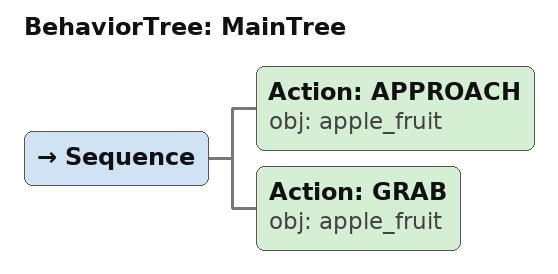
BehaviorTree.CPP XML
<root main_tree_to_execute="MainTree">
  <BehaviorTree ID="MainTree">
    <Sequence>
      <!-- Approach apple_fruit -->
      <Action ID="APPROACH" obj="apple_fruit" />
      <!-- Grab apple_fruit -->
      <Action ID="GRAB" obj="apple_fruit" />
    </Sequence>
  </BehaviorTree>
</root>
